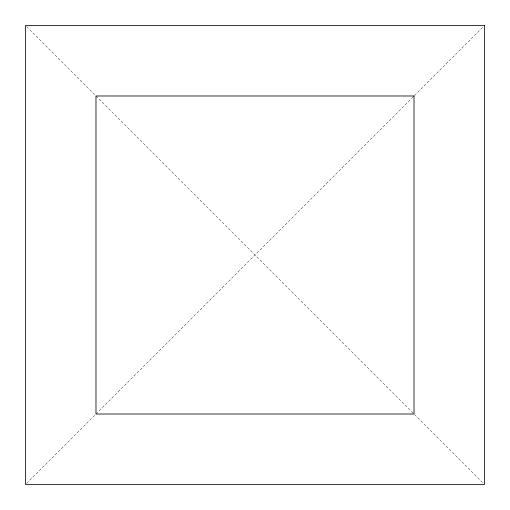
<?xml version="1.0" encoding="UTF-8"?>
<svg xmlns="http://www.w3.org/2000/svg" width="510" height="510" viewBox="0 0 510 510"><rect width="100%" height="100%" fill="white"/><g stroke="black" fill="none" stroke-linecap="round" stroke-linejoin="round"><path stroke-width="0.38" stroke-dasharray="2.55 1.91" d="M26.622 483.378L483.378 26.622M26.622 26.622L483.378 483.378"/><path stroke-width="0.76" d="M484.5 25.5L25.5 25.5L25.5 484.5L484.5 484.5L484.5 25.5M414.018 95.982L95.982 95.982L95.982 414.018L414.018 414.018L414.018 95.982"/></g></svg>
